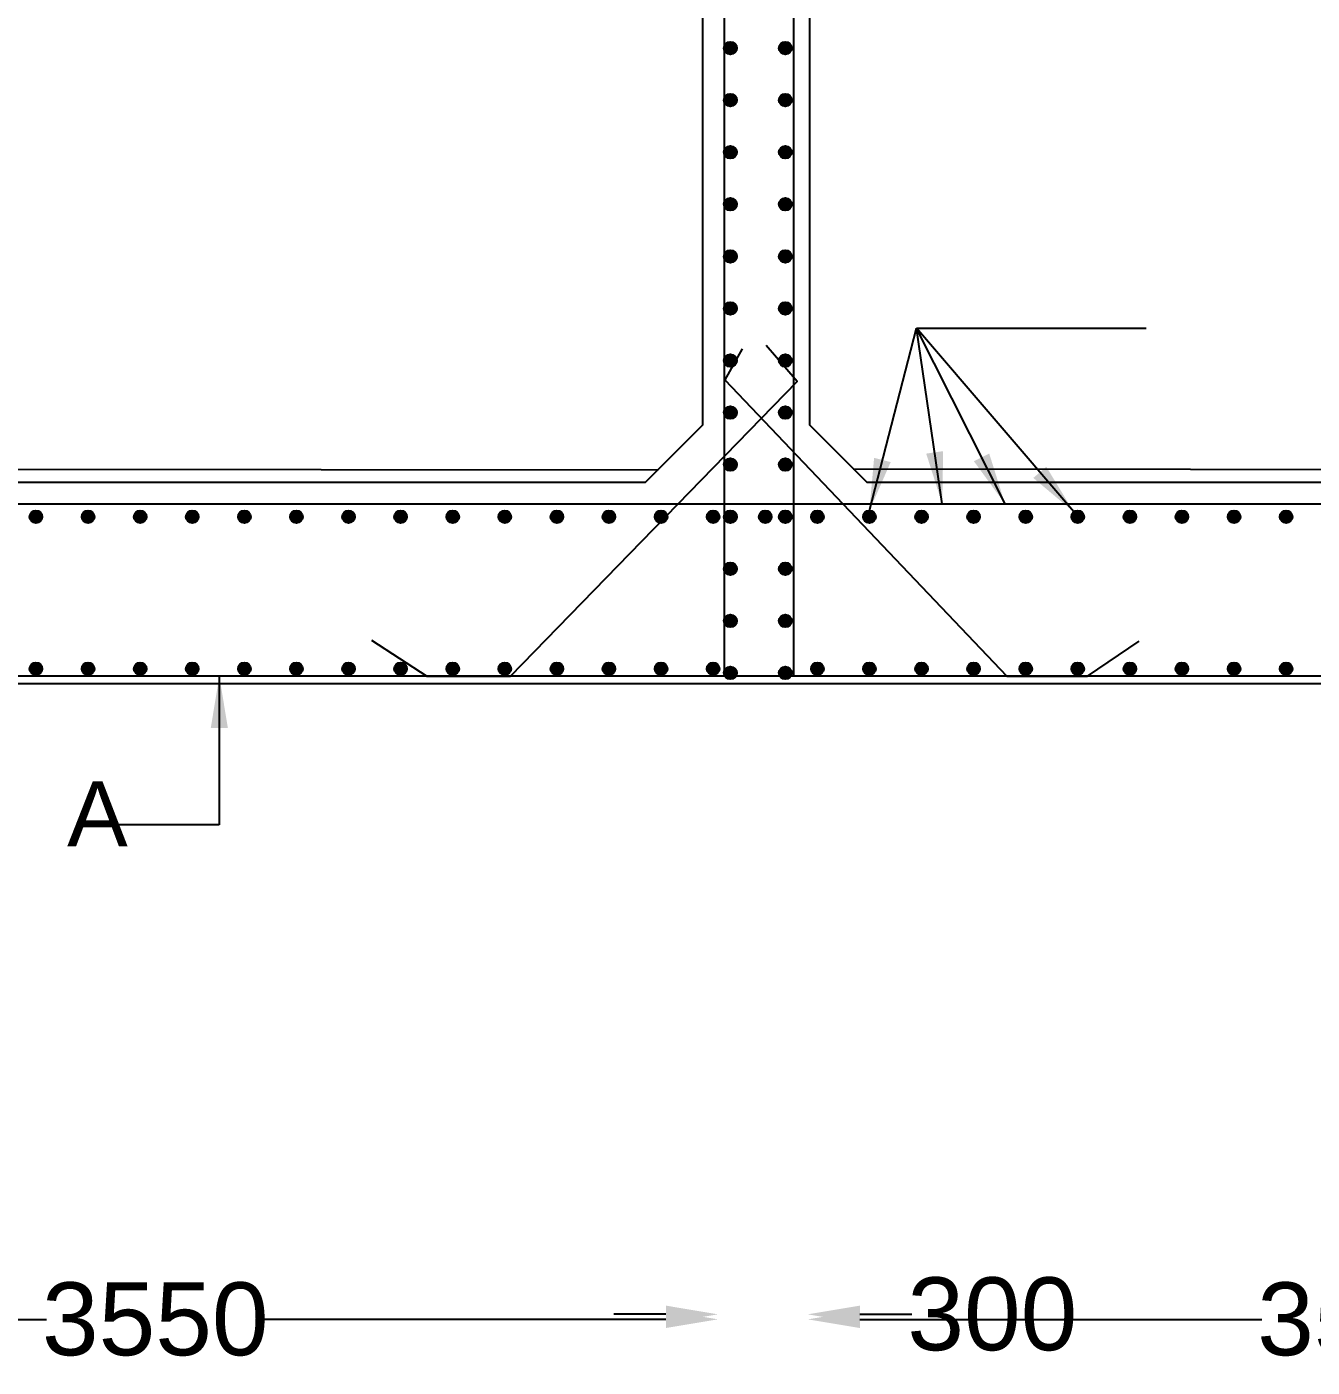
# Model space of a CAD drawing. Header units: millimetres. Extents: x 5124 to 2430164, y 2311 to 45642708.
# Drawn here: x 2336855 to 2341790, y 45617055 to 45622202 of the extents above; entities that cross this region are included whole.
import ezdxf

# ---------------------------------------------------------------- set-up
doc = ezdxf.new("R2010")
doc.units = ezdxf.units.MM
doc.header["$MEASUREMENT"] = 0
for name, color, linetype in [('DIMENSION', 7, 'Continuous'), ('DRAWING', 7, 'Continuous'), ('TEXT', 7, 'Continuous')]:
    doc.layers.add(name, color=color, linetype=linetype)
doc.styles.get("Standard").update_dxf_attribs({"font": 'arial.ttf', "height": 280})
doc.dimstyles.get("Standard").update_dxf_attribs({"dimtxt": 225, "dimasz": 200, "dimexe": 0.18, "dimexo": 0.0625, "dimgap": 0.09, "dimtad": 0, "dimdec": 0, "dimzin": 0, "dimdsep": 46, "dimtxsty": 'Standard', "dimcen": 0.09, "dimse1": 1, "dimse2": 1, "dimadec": 0, "dimazin": 0, "dimtfac": 1, "dimtdec": 0, "dimtofl": 0, "dimtmove": 0, "dimatfit": 3, "dimfxl": 1, "dimtolj": 1, "dimtzin": 0, "dimarcsym": 0})

# ---------------------------------------------------------------- blocks, each defined once
blk = doc.blocks.new('*D102')
at = {"layer": 'Defpoints', "color": 0, "transparency": 16777216}
for p in [(2335187.3, 45617249.2), (2339508.8, 45617249.2), (2339508.8, 45617238.5)]:
    blk.add_point(p, dxfattribs=at)
at = {"layer": 'DIMENSION', "color": 0, "lineweight": -2, "transparency": 16777216}
for p, q in [((2335387.3, 45617238.5), (2336930.4, 45617238.5)), ((2339308.8, 45617238.5), (2337765.7, 45617238.5))]:
    blk.add_line(p, q, dxfattribs=at)
at = {"layer": 'DIMENSION', "color": 0, "transparency": 16777216}
for points in [[(2335387.3, 45617271.8), (2335387.3, 45617205.2), (2335187.3, 45617238.5)], [(2339308.8, 45617271.8), (2339308.8, 45617205.2), (2339508.8, 45617238.5)]]:
    blk.add_solid(points, dxfattribs=at)
at = {"layer": 'DIMENSION', "color": 0, "transparency": 16777216, "insert": (2337348.1, 45617238.5), "char_height": 280, "attachment_point": 5}
blk.add_mtext('\\A1;3550', dxfattribs=at)
blk = doc.blocks.new('*D103')
at = {"layer": 'Defpoints', "color": 0, "transparency": 16777216}
for p in [(2339508.8, 45617249.2), (2339853.3, 45617257.8), (2339853.3, 45617249.2)]:
    blk.add_point(p, dxfattribs=at)
at = {"layer": 'DIMENSION', "color": 0, "lineweight": -2, "transparency": 16777216}
for p, q in [((2339308.8, 45617257.8), (2339108.8, 45617257.8)), ((2340053.3, 45617257.8), (2340253.3, 45617257.8))]:
    blk.add_line(p, q, dxfattribs=at)
at = {"layer": 'DIMENSION', "color": 0, "transparency": 16777216}
for points in [[(2339308.8, 45617291.2), (2339308.8, 45617224.5), (2339508.8, 45617257.8)], [(2340053.3, 45617291.2), (2340053.3, 45617224.5), (2339853.3, 45617257.8)]]:
    blk.add_solid(points, dxfattribs=at)
at = {"layer": 'DIMENSION', "color": 0, "transparency": 16777216, "insert": (2340562.1, 45617257.8), "char_height": 280, "attachment_point": 5}
blk.add_mtext('\\A1;300', dxfattribs=at)
blk = doc.blocks.new('*D104')
at = {"layer": 'Defpoints', "color": 0, "transparency": 16777216}
for p in [(2339853.3, 45617249.2), (2344174.9, 45617249.2), (2344174.9, 45617238.5)]:
    blk.add_point(p, dxfattribs=at)
at = {"layer": 'DIMENSION', "color": 0, "lineweight": -2, "transparency": 16777216}
for p, q in [((2340053.3, 45617238.5), (2341596.5, 45617238.5)), ((2343974.9, 45617238.5), (2342431.7, 45617238.5))]:
    blk.add_line(p, q, dxfattribs=at)
at = {"layer": 'DIMENSION', "color": 0, "transparency": 16777216}
for points in [[(2340053.3, 45617271.8), (2340053.3, 45617205.2), (2339853.3, 45617238.5)], [(2343974.9, 45617271.8), (2343974.9, 45617205.2), (2344174.9, 45617238.5)]]:
    blk.add_solid(points, dxfattribs=at)
at = {"layer": 'DIMENSION', "color": 0, "transparency": 16777216, "insert": (2342014.1, 45617238.5), "char_height": 280, "attachment_point": 5}
blk.add_mtext('\\A1;3550', dxfattribs=at)

msp = doc.modelspace()

# ---------------------------------------------------------------- hatches: boundary and pattern name
at = {"layer": 'DRAWING'}
for points in [[(2339580.1, 45622120.8, 0.973258), (2339531.5, 45622122.1), (2339531.5, 45622119.5, 0.973258)], [(2339580.1, 45622120.8, 1), (2339531.5, 45622120.8, 1)], [(2339581.1, 45622120.8, 0.973258), (2339532.5, 45622122.1), (2339532.5, 45622119.5, 0.973258)], [(2339581.1, 45622120.8, 1), (2339532.5, 45622120.8, 1)], [(2339790.9, 45622120.8, 0.973258), (2339742.4, 45622122.1), (2339742.4, 45622119.5, 0.973258)], [(2339790.9, 45622120.8, 1), (2339742.4, 45622120.8, 1)], [(2339791.9, 45622120.8, 0.973258), (2339743.4, 45622122.1), (2339743.4, 45622119.5, 0.973258)], [(2339791.9, 45622120.8, 1), (2339743.4, 45622120.8, 1)], [(2339580.1, 45621920.8, 0.973258), (2339531.5, 45621922.1), (2339531.5, 45621919.5, 0.973258)], [(2339580.1, 45621920.8, 1), (2339531.5, 45621920.8, 1)], [(2339581.1, 45621920.8, 0.973258), (2339532.5, 45621922.1), (2339532.5, 45621919.5, 0.973258)], [(2339581.1, 45621920.8, 1), (2339532.5, 45621920.8, 1)], [(2339790.9, 45621920.8, 0.973258), (2339742.4, 45621922.1), (2339742.4, 45621919.5, 0.973258)], [(2339790.9, 45621920.8, 1), (2339742.4, 45621920.8, 1)], [(2339791.9, 45621920.8, 0.973258), (2339743.4, 45621922.1), (2339743.4, 45621919.5, 0.973258)], [(2339791.9, 45621920.8, 1), (2339743.4, 45621920.8, 1)], [(2339580.1, 45621720.8, 0.973258), (2339531.5, 45621722.1), (2339531.5, 45621719.5, 0.973258)], [(2339580.1, 45621720.8, 1), (2339531.5, 45621720.8, 1)], [(2339581.1, 45621720.8, 0.973258), (2339532.5, 45621722.1), (2339532.5, 45621719.5, 0.973258)], [(2339581.1, 45621720.8, 1), (2339532.5, 45621720.8, 1)], [(2339790.9, 45621720.8, 0.973258), (2339742.4, 45621722.1), (2339742.4, 45621719.5, 0.973258)], [(2339790.9, 45621720.8, 1), (2339742.4, 45621720.8, 1)], [(2339791.9, 45621720.8, 0.973258), (2339743.4, 45621722.1), (2339743.4, 45621719.5, 0.973258)], [(2339791.9, 45621720.8, 1), (2339743.4, 45621720.8, 1)], [(2339580.1, 45621520.8, 0.973258), (2339531.5, 45621522.1), (2339531.5, 45621519.5, 0.973258)], [(2339580.1, 45621520.8, 1), (2339531.5, 45621520.8, 1)], [(2339581.1, 45621520.8, 0.973258), (2339532.5, 45621522.1), (2339532.5, 45621519.5, 0.973258)], [(2339581.1, 45621520.8, 1), (2339532.5, 45621520.8, 1)], [(2339790.9, 45621520.8, 0.973258), (2339742.4, 45621522.1), (2339742.4, 45621519.5, 0.973258)], [(2339790.9, 45621520.8, 1), (2339742.4, 45621520.8, 1)], [(2339791.9, 45621520.8, 0.973258), (2339743.4, 45621522.1), (2339743.4, 45621519.5, 0.973258)], [(2339791.9, 45621520.8, 1), (2339743.4, 45621520.8, 1)], [(2339580.1, 45621320.8, 0.973258), (2339531.5, 45621322.1), (2339531.5, 45621319.5, 0.973258)], [(2339580.1, 45621320.8, 1), (2339531.5, 45621320.8, 1)], [(2339581.1, 45621320.8, 0.973258), (2339532.5, 45621322.1), (2339532.5, 45621319.5, 0.973258)], [(2339581.1, 45621320.8, 1), (2339532.5, 45621320.8, 1)], [(2339790.9, 45621320.8, 0.973258), (2339742.4, 45621322.1), (2339742.4, 45621319.5, 0.973258)], [(2339790.9, 45621320.8, 1), (2339742.4, 45621320.8, 1)], [(2339791.9, 45621320.8, 0.973258), (2339743.4, 45621322.1), (2339743.4, 45621319.5, 0.973258)], [(2339791.9, 45621320.8, 1), (2339743.4, 45621320.8, 1)], [(2339580.1, 45621120.8, 0.973258), (2339531.5, 45621122.1), (2339531.5, 45621119.5, 0.973258)], [(2339580.1, 45621120.8, 1), (2339531.5, 45621120.8, 1)], [(2339581.1, 45621120.8, 0.973258), (2339532.5, 45621122.1), (2339532.5, 45621119.5, 0.973258)], [(2339581.1, 45621120.8, 1), (2339532.5, 45621120.8, 1)], [(2339790.9, 45621120.8, 0.973258), (2339742.4, 45621122.1), (2339742.4, 45621119.5, 0.973258)], [(2339790.9, 45621120.8, 1), (2339742.4, 45621120.8, 1)], [(2339791.9, 45621120.8, 0.973258), (2339743.4, 45621122.1), (2339743.4, 45621119.5, 0.973258)], [(2339791.9, 45621120.8, 1), (2339743.4, 45621120.8, 1)], [(2339580.1, 45620920.8, 0.973258), (2339531.5, 45620922.1), (2339531.5, 45620919.5, 0.973258)], [(2339580.1, 45620920.8, 1), (2339531.5, 45620920.8, 1)], [(2339581.1, 45620920.8, 0.973258), (2339532.5, 45620922.1), (2339532.5, 45620919.5, 0.973258)], [(2339581.1, 45620920.8, 1), (2339532.5, 45620920.8, 1)], [(2339790.9, 45620920.8, 0.973258), (2339742.4, 45620922.1), (2339742.4, 45620919.5, 0.973258)], [(2339790.9, 45620920.8, 1), (2339742.4, 45620920.8, 1)], [(2339791.9, 45620920.8, 0.973258), (2339743.4, 45620922.1), (2339743.4, 45620919.5, 0.973258)], [(2339791.9, 45620920.8, 1), (2339743.4, 45620920.8, 1)], [(2339580.1, 45620720.8, 0.973258), (2339531.5, 45620722.1), (2339531.5, 45620719.5, 0.973258)], [(2339580.1, 45620720.8, 1), (2339531.5, 45620720.8, 1)], [(2339581.1, 45620720.8, 0.973258), (2339532.5, 45620722.1), (2339532.5, 45620719.5, 0.973258)], [(2339581.1, 45620720.8, 1), (2339532.5, 45620720.8, 1)], [(2339790.9, 45620720.8, 0.973258), (2339742.4, 45620722.1), (2339742.4, 45620719.5, 0.973258)], [(2339790.9, 45620720.8, 1), (2339742.4, 45620720.8, 1)], [(2339791.9, 45620720.8, 0.973258), (2339743.4, 45620722.1), (2339743.4, 45620719.5, 0.973258)], [(2339791.9, 45620720.8, 1), (2339743.4, 45620720.8, 1)], [(2339580.1, 45620520.8, 0.973258), (2339531.5, 45620522.1), (2339531.5, 45620519.5, 0.973258)], [(2339580.1, 45620520.8, 1), (2339531.5, 45620520.8, 1)], [(2339581.1, 45620520.8, 0.973258), (2339532.5, 45620522.1), (2339532.5, 45620519.5, 0.973258)], [(2339581.1, 45620520.8, 1), (2339532.5, 45620520.8, 1)], [(2339790.9, 45620520.8, 0.973258), (2339742.4, 45620522.1), (2339742.4, 45620519.5, 0.973258)], [(2339790.9, 45620520.8, 1), (2339742.4, 45620520.8, 1)], [(2339791.9, 45620520.8, 0.973258), (2339743.4, 45620522.1), (2339743.4, 45620519.5, 0.973258)], [(2339791.9, 45620520.8, 1), (2339743.4, 45620520.8, 1)], [(2336914.3, 45620320.8, 0.973258), (2336865.8, 45620322.1), (2336865.8, 45620319.5, 0.973258)], [(2336914.4, 45620320.8, 0.973258), (2336865.8, 45620322.1), (2336865.8, 45620319.5, 0.973258)], [(2337114.3, 45620320.8, 0.973258), (2337065.8, 45620322.1), (2337065.8, 45620319.5, 0.973258)], [(2337114.4, 45620320.8, 0.973258), (2337065.8, 45620322.1), (2337065.8, 45620319.5, 0.973258)], [(2337314.3, 45620320.8, 0.973258), (2337265.8, 45620322.1), (2337265.8, 45620319.5, 0.973258)], [(2337314.4, 45620320.8, 0.973258), (2337265.8, 45620322.1), (2337265.8, 45620319.5, 0.973258)], [(2337514.3, 45620320.8, 0.973258), (2337465.8, 45620322.1), (2337465.8, 45620319.5, 0.973258)], [(2337514.4, 45620320.8, 0.973258), (2337465.8, 45620322.1), (2337465.8, 45620319.5, 0.973258)], [(2337714.3, 45620320.8, 0.973258), (2337665.8, 45620322.1), (2337665.8, 45620319.5, 0.973258)], [(2337714.4, 45620320.8, 0.973258), (2337665.8, 45620322.1), (2337665.8, 45620319.5, 0.973258)], [(2337914.3, 45620320.8, 0.973258), (2337865.8, 45620322.1), (2337865.8, 45620319.5, 0.973258)], [(2337914.4, 45620320.8, 0.973258), (2337865.8, 45620322.1), (2337865.8, 45620319.5, 0.973258)], [(2338114.3, 45620320.8, 0.973258), (2338065.8, 45620322.1), (2338065.8, 45620319.5, 0.973258)], [(2338114.4, 45620320.8, 0.973258), (2338065.8, 45620322.1), (2338065.8, 45620319.5, 0.973258)], [(2338314.3, 45620320.8, 0.973258), (2338265.8, 45620322.1), (2338265.8, 45620319.5, 0.973258)], [(2338314.4, 45620320.8, 0.973258), (2338265.8, 45620322.1), (2338265.8, 45620319.5, 0.973258)], [(2338514.3, 45620320.8, 0.973258), (2338465.8, 45620322.1), (2338465.8, 45620319.5, 0.973258)], [(2338514.4, 45620320.8, 0.973258), (2338465.8, 45620322.1), (2338465.8, 45620319.5, 0.973258)], [(2338714.3, 45620320.8, 0.973258), (2338665.8, 45620322.1), (2338665.8, 45620319.5, 0.973258)], [(2338714.4, 45620320.8, 0.973258), (2338665.8, 45620322.1), (2338665.8, 45620319.5, 0.973258)], [(2338914.3, 45620320.8, 0.973258), (2338865.8, 45620322.1), (2338865.8, 45620319.5, 0.973258)], [(2338914.4, 45620320.8, 0.973258), (2338865.8, 45620322.1), (2338865.8, 45620319.5, 0.973258)], [(2339114.3, 45620320.8, 0.973258), (2339065.8, 45620322.1), (2339065.8, 45620319.5, 0.973258)], [(2339114.4, 45620320.8, 0.973258), (2339065.8, 45620322.1), (2339065.8, 45620319.5, 0.973258)], [(2339314.3, 45620320.8, 0.973258), (2339265.8, 45620322.1), (2339265.8, 45620319.5, 0.973258)], [(2339314.4, 45620320.8, 0.973258), (2339265.8, 45620322.1), (2339265.8, 45620319.5, 0.973258)], [(2339514.3, 45620320.8, 0.973258), (2339465.8, 45620322.1), (2339465.8, 45620319.5, 0.973258)], [(2339514.4, 45620320.8, 0.973258), (2339465.8, 45620322.1), (2339465.8, 45620319.5, 0.973258)], [(2339580.1, 45620320.8, 0.973258), (2339531.5, 45620322.1), (2339531.5, 45620319.5, 0.973258)], [(2339580.1, 45620320.8, 1), (2339531.5, 45620320.8, 1)], [(2339581.1, 45620320.8, 0.973258), (2339532.5, 45620322.1), (2339532.5, 45620319.5, 0.973258)], [(2339581.1, 45620320.8, 1), (2339532.5, 45620320.8, 1)], [(2339714.3, 45620320.8, 0.973258), (2339665.8, 45620322.1), (2339665.8, 45620319.5, 0.973258)], [(2339714.4, 45620320.8, 0.973258), (2339665.8, 45620322.1), (2339665.8, 45620319.5, 0.973258)], [(2339790.9, 45620320.8, 0.973258), (2339742.4, 45620322.1), (2339742.4, 45620319.5, 0.973258)], [(2339790.9, 45620320.8, 1), (2339742.4, 45620320.8, 1)], [(2339791.9, 45620320.8, 0.973258), (2339743.4, 45620322.1), (2339743.4, 45620319.5, 0.973258)], [(2339791.9, 45620320.8, 1), (2339743.4, 45620320.8, 1)], [(2339914.3, 45620320.8, 0.973258), (2339865.8, 45620322.1), (2339865.8, 45620319.5, 0.973258)], [(2339914.4, 45620320.8, 0.973258), (2339865.8, 45620322.1), (2339865.8, 45620319.5, 0.973258)], [(2340114.3, 45620320.8, 0.973258), (2340065.8, 45620322.1), (2340065.8, 45620319.5, 0.973258)], [(2340114.4, 45620320.8, 0.973258), (2340065.8, 45620322.1), (2340065.8, 45620319.5, 0.973258)], [(2340314.3, 45620320.8, 0.973258), (2340265.8, 45620322.1), (2340265.8, 45620319.5, 0.973258)], [(2340314.4, 45620320.8, 0.973258), (2340265.8, 45620322.1), (2340265.8, 45620319.5, 0.973258)], [(2340514.3, 45620320.8, 0.973258), (2340465.8, 45620322.1), (2340465.8, 45620319.5, 0.973258)], [(2340514.4, 45620320.8, 0.973258), (2340465.8, 45620322.1), (2340465.8, 45620319.5, 0.973258)], [(2340714.3, 45620320.8, 0.973258), (2340665.8, 45620322.1), (2340665.8, 45620319.5, 0.973258)], [(2340714.4, 45620320.8, 0.973258), (2340665.8, 45620322.1), (2340665.8, 45620319.5, 0.973258)], [(2340914.3, 45620320.8, 0.973258), (2340865.8, 45620322.1), (2340865.8, 45620319.5, 0.973258)], [(2340914.4, 45620320.8, 0.973258), (2340865.8, 45620322.1), (2340865.8, 45620319.5, 0.973258)], [(2341114.3, 45620320.8, 0.973258), (2341065.8, 45620322.1), (2341065.8, 45620319.5, 0.973258)], [(2341114.4, 45620320.8, 0.973258), (2341065.8, 45620322.1), (2341065.8, 45620319.5, 0.973258)], [(2341314.3, 45620320.8, 0.973258), (2341265.8, 45620322.1), (2341265.8, 45620319.5, 0.973258)], [(2341314.4, 45620320.8, 0.973258), (2341265.8, 45620322.1), (2341265.8, 45620319.5, 0.973258)], [(2341514.3, 45620320.8, 0.973258), (2341465.8, 45620322.1), (2341465.8, 45620319.5, 0.973258)], [(2341514.4, 45620320.8, 0.973258), (2341465.8, 45620322.1), (2341465.8, 45620319.5, 0.973258)], [(2341714.3, 45620320.8, 0.973258), (2341665.8, 45620322.1), (2341665.8, 45620319.5, 0.973258)], [(2341714.4, 45620320.8, 0.973258), (2341665.8, 45620322.1), (2341665.8, 45620319.5, 0.973258)], [(2339580.1, 45620120.8, 0.973258), (2339531.5, 45620122.1), (2339531.5, 45620119.5, 0.973258)], [(2339580.1, 45620120.8, 1), (2339531.5, 45620120.8, 1)], [(2339581.1, 45620120.8, 0.973258), (2339532.5, 45620122.1), (2339532.5, 45620119.5, 0.973258)], [(2339581.1, 45620120.8, 1), (2339532.5, 45620120.8, 1)], [(2339790.9, 45620120.8, 0.973258), (2339742.4, 45620122.1), (2339742.4, 45620119.5, 0.973258)], [(2339790.9, 45620120.8, 1), (2339742.4, 45620120.8, 1)], [(2339791.9, 45620120.8, 0.973258), (2339743.4, 45620122.1), (2339743.4, 45620119.5, 0.973258)], [(2339791.9, 45620120.8, 1), (2339743.4, 45620120.8, 1)], [(2339580.1, 45619920.8, 0.973258), (2339531.5, 45619922.1), (2339531.5, 45619919.5, 0.973258)], [(2339580.1, 45619920.8, 1), (2339531.5, 45619920.8, 1)], [(2339581.1, 45619920.8, 0.973258), (2339532.5, 45619922.1), (2339532.5, 45619919.5, 0.973258)], [(2339581.1, 45619920.8, 1), (2339532.5, 45619920.8, 1)], [(2339790.9, 45619920.8, 0.973258), (2339742.4, 45619922.1), (2339742.4, 45619919.5, 0.973258)], [(2339790.9, 45619920.8, 1), (2339742.4, 45619920.8, 1)], [(2339791.9, 45619920.8, 0.973258), (2339743.4, 45619922.1), (2339743.4, 45619919.5, 0.973258)], [(2339791.9, 45619920.8, 1), (2339743.4, 45619920.8, 1)], [(2336914.3, 45619737.3, 0.973258), (2336865.8, 45619738.6), (2336865.8, 45619736, 0.973258)], [(2336914.4, 45619737.3, 1), (2336865.8, 45619737.3, 1)], [(2337114.3, 45619737.3, 0.973258), (2337065.8, 45619738.6), (2337065.8, 45619736, 0.973258)], [(2337114.4, 45619737.3, 1), (2337065.8, 45619737.3, 1)], [(2337314.3, 45619737.3, 0.973258), (2337265.8, 45619738.6), (2337265.8, 45619736, 0.973258)], [(2337314.4, 45619737.3, 1), (2337265.8, 45619737.3, 1)], [(2337514.3, 45619737.3, 0.973258), (2337465.8, 45619738.6), (2337465.8, 45619736, 0.973258)], [(2337514.4, 45619737.3, 1), (2337465.8, 45619737.3, 1)], [(2337714.3, 45619737.3, 0.973258), (2337665.8, 45619738.6), (2337665.8, 45619736, 0.973258)], [(2337714.4, 45619737.3, 1), (2337665.8, 45619737.3, 1)], [(2337914.3, 45619737.3, 0.973258), (2337865.8, 45619738.6), (2337865.8, 45619736, 0.973258)], [(2337914.4, 45619737.3, 1), (2337865.8, 45619737.3, 1)], [(2338114.3, 45619737.3, 0.973258), (2338065.8, 45619738.6), (2338065.8, 45619736, 0.973258)], [(2338114.4, 45619737.3, 1), (2338065.8, 45619737.3, 1)], [(2338314.3, 45619737.3, 0.973258), (2338265.8, 45619738.6), (2338265.8, 45619736, 0.973258)], [(2338314.4, 45619737.3, 1), (2338265.8, 45619737.3, 1)], [(2338514.3, 45619737.3, 0.973258), (2338465.8, 45619738.6), (2338465.8, 45619736, 0.973258)], [(2338514.4, 45619737.3, 1), (2338465.8, 45619737.3, 1)], [(2338714.3, 45619737.3, 0.973258), (2338665.8, 45619738.6), (2338665.8, 45619736, 0.973258)], [(2338714.4, 45619737.3, 1), (2338665.8, 45619737.3, 1)], [(2338914.3, 45619737.3, 0.973258), (2338865.8, 45619738.6), (2338865.8, 45619736, 0.973258)], [(2338914.4, 45619737.3, 1), (2338865.8, 45619737.3, 1)], [(2339114.3, 45619737.3, 0.973258), (2339065.8, 45619738.6), (2339065.8, 45619736, 0.973258)], [(2339114.4, 45619737.3, 1), (2339065.8, 45619737.3, 1)], [(2339314.3, 45619737.3, 0.973258), (2339265.8, 45619738.6), (2339265.8, 45619736, 0.973258)], [(2339314.4, 45619737.3, 1), (2339265.8, 45619737.3, 1)], [(2339514.3, 45619737.3, 0.973258), (2339465.8, 45619738.6), (2339465.8, 45619736, 0.973258)], [(2339514.4, 45619737.3, 1), (2339465.8, 45619737.3, 1)], [(2339914.3, 45619737.3, 0.973258), (2339865.8, 45619738.6), (2339865.8, 45619736, 0.973258)], [(2339914.4, 45619737.3, 1), (2339865.8, 45619737.3, 1)], [(2340114.3, 45619737.3, 0.973258), (2340065.8, 45619738.6), (2340065.8, 45619736, 0.973258)], [(2340114.4, 45619737.3, 1), (2340065.8, 45619737.3, 1)], [(2340314.3, 45619737.3, 0.973258), (2340265.8, 45619738.6), (2340265.8, 45619736, 0.973258)], [(2340314.4, 45619737.3, 1), (2340265.8, 45619737.3, 1)], [(2340514.3, 45619737.3, 0.973258), (2340465.8, 45619738.6), (2340465.8, 45619736, 0.973258)], [(2340514.4, 45619737.3, 1), (2340465.8, 45619737.3, 1)], [(2340714.3, 45619737.3, 0.973258), (2340665.8, 45619738.6), (2340665.8, 45619736, 0.973258)], [(2340714.4, 45619737.3, 1), (2340665.8, 45619737.3, 1)], [(2340914.3, 45619737.3, 0.973258), (2340865.8, 45619738.6), (2340865.8, 45619736, 0.973258)], [(2340914.4, 45619737.3, 1), (2340865.8, 45619737.3, 1)], [(2341114.3, 45619737.3, 0.973258), (2341065.8, 45619738.6), (2341065.8, 45619736, 0.973258)], [(2341114.4, 45619737.3, 1), (2341065.8, 45619737.3, 1)], [(2341314.3, 45619737.3, 0.973258), (2341265.8, 45619738.6), (2341265.8, 45619736, 0.973258)], [(2341314.4, 45619737.3, 1), (2341265.8, 45619737.3, 1)], [(2341514.3, 45619737.3, 0.973258), (2341465.8, 45619738.6), (2341465.8, 45619736, 0.973258)], [(2341514.4, 45619737.3, 1), (2341465.8, 45619737.3, 1)], [(2341714.3, 45619737.3, 0.973258), (2341665.8, 45619738.6), (2341665.8, 45619736, 0.973258)], [(2341714.4, 45619737.3, 1), (2341665.8, 45619737.3, 1)], [(2339580.1, 45619720.8, 0.973258), (2339531.5, 45619722.1), (2339531.5, 45619719.5, 0.973258)], [(2339580.1, 45619720.8, 1), (2339531.5, 45619720.8, 1)], [(2339581.1, 45619720.8, 0.973258), (2339532.5, 45619722.1), (2339532.5, 45619719.5, 0.973258)], [(2339581.1, 45619720.8, 1), (2339532.5, 45619720.8, 1)], [(2339790.9, 45619720.8, 0.973258), (2339742.4, 45619722.1), (2339742.4, 45619719.5, 0.973258)], [(2339790.9, 45619720.8, 1), (2339742.4, 45619720.8, 1)], [(2339791.9, 45619720.8, 0.973258), (2339743.4, 45619722.1), (2339743.4, 45619719.5, 0.973258)], [(2339791.9, 45619720.8, 1), (2339743.4, 45619720.8, 1)]]:
    msp.add_hatch(color=256, dxfattribs=at).paths.add_polyline_path(points)

# ---------------------------------------------------------------- linework, layer by layer
for points in [[(2329965.6, 45625947.4), (2353965, 45625947.4), (2353965, 45619679.2), (2329965.6, 45619679.2)], [(2329995.4, 45625917.6), (2353935.2, 45625917.6), (2353935.2, 45619709), (2329995.4, 45619709)], [(2335447.6, 45625240.8), (2339229.2, 45625240.8), (2339449.4, 45625020.5), (2339449.4, 45620672.3), (2339229.2, 45620452.1), (2335447.6, 45620452.1), (2335227.3, 45620672.3), (2335227.3, 45625020.5)], [(2340081.2, 45625240.8), (2343862.7, 45625240.8), (2344083, 45625020.5), (2344083, 45620672.3), (2343862.7, 45620452.1), (2340081.2, 45620452.1), (2339860.9, 45620672.3), (2339860.9, 45625020.5)]]:
    msp.add_lwpolyline(points, close=True, dxfattribs=at)
for points in [[(2339532.8, 45625917.6), (2339532.8, 45619709)], [(2339799.2, 45625917.6), (2339799.2, 45619709)], [(2338177.8, 45619847), (2338391, 45619709), (2338712.5, 45619709), (2339812.6, 45620839.6), (2339693.3, 45620978.1)], [(2339601.9, 45620965.9), (2339535.1, 45620847.2), (2340618.2, 45619709), (2340927.7, 45619709), (2341125.9, 45619843.4)], [(2335394.3, 45620505.4), (2339278.4, 45620501.3)], [(2340027.8, 45620505.4), (2343912, 45620501.3)], [(2329995.4, 45620370.1), (2353935.2, 45620370.1)]]:
    msp.add_lwpolyline(points, dxfattribs=at)
for centre in [(2339555.8, 45622120.8), (2339555.8, 45622120.8), (2339556.8, 45622120.8), (2339556.8, 45622120.8), (2339766.6, 45622120.8), (2339766.7, 45622120.8), (2339767.6, 45622120.8), (2339767.7, 45622120.8), (2339555.8, 45621920.8), (2339555.8, 45621920.8), (2339556.8, 45621920.8), (2339556.8, 45621920.8), (2339766.6, 45621920.8), (2339766.7, 45621920.8), (2339767.6, 45621920.8), (2339767.7, 45621920.8), (2339555.8, 45621720.8), (2339555.8, 45621720.8), (2339556.8, 45621720.8), (2339556.8, 45621720.8), (2339766.6, 45621720.8), (2339766.7, 45621720.8), (2339767.6, 45621720.8), (2339767.7, 45621720.8), (2339555.8, 45621520.8), (2339555.8, 45621520.8), (2339556.8, 45621520.8), (2339556.8, 45621520.8), (2339766.6, 45621520.8), (2339766.7, 45621520.8), (2339767.6, 45621520.8), (2339767.7, 45621520.8), (2339555.8, 45621320.8), (2339555.8, 45621320.8), (2339556.8, 45621320.8), (2339556.8, 45621320.8), (2339766.6, 45621320.8), (2339766.7, 45621320.8), (2339767.6, 45621320.8), (2339767.7, 45621320.8), (2339555.8, 45621120.8), (2339555.8, 45621120.8), (2339556.8, 45621120.8), (2339556.8, 45621120.8), (2339766.6, 45621120.8), (2339766.7, 45621120.8), (2339767.6, 45621120.8), (2339767.7, 45621120.8), (2339555.8, 45620920.8), (2339555.8, 45620920.8), (2339556.8, 45620920.8), (2339556.8, 45620920.8), (2339766.6, 45620920.8), (2339766.7, 45620920.8), (2339767.6, 45620920.8), (2339767.7, 45620920.8), (2339555.8, 45620720.8), (2339555.8, 45620720.8), (2339556.8, 45620720.8), (2339556.8, 45620720.8), (2339766.6, 45620720.8), (2339766.7, 45620720.8), (2339767.6, 45620720.8), (2339767.7, 45620720.8), (2339555.8, 45620520.8), (2339555.8, 45620520.8), (2339556.8, 45620520.8), (2339556.8, 45620520.8), (2339766.6, 45620520.8), (2339766.7, 45620520.8), (2339767.6, 45620520.8), (2339767.7, 45620520.8), (2336890.1, 45620320.8), (2336890.1, 45620320.8), (2337090.1, 45620320.8), (2337090.1, 45620320.8), (2337290.1, 45620320.8), (2337290.1, 45620320.8), (2337490.1, 45620320.8), (2337490.1, 45620320.8), (2337690.1, 45620320.8), (2337690.1, 45620320.8), (2337890.1, 45620320.8), (2337890.1, 45620320.8), (2338090.1, 45620320.8), (2338090.1, 45620320.8), (2338290.1, 45620320.8), (2338290.1, 45620320.8), (2338490.1, 45620320.8), (2338490.1, 45620320.8), (2338690.1, 45620320.8), (2338690.1, 45620320.8), (2338890.1, 45620320.8), (2338890.1, 45620320.8), (2339090.1, 45620320.8), (2339090.1, 45620320.8), (2339290.1, 45620320.8), (2339290.1, 45620320.8), (2339490.1, 45620320.8), (2339490.1, 45620320.8), (2339555.8, 45620320.8), (2339555.8, 45620320.8), (2339556.8, 45620320.8), (2339556.8, 45620320.8), (2339690.1, 45620320.8), (2339690.1, 45620320.8), (2339766.6, 45620320.8), (2339766.7, 45620320.8), (2339767.6, 45620320.8), (2339767.7, 45620320.8), (2339890.1, 45620320.8), (2339890.1, 45620320.8), (2340090.1, 45620320.8), (2340090.1, 45620320.8), (2340290.1, 45620320.8), (2340290.1, 45620320.8), (2340490.1, 45620320.8), (2340490.1, 45620320.8), (2340690.1, 45620320.8), (2340690.1, 45620320.8), (2340890.1, 45620320.8), (2340890.1, 45620320.8), (2341090.1, 45620320.8), (2341090.1, 45620320.8), (2341290.1, 45620320.8), (2341290.1, 45620320.8), (2341490.1, 45620320.8), (2341490.1, 45620320.8), (2341690.1, 45620320.8), (2341690.1, 45620320.8), (2339555.8, 45620120.8), (2339555.8, 45620120.8), (2339556.8, 45620120.8), (2339556.8, 45620120.8), (2339766.6, 45620120.8), (2339766.7, 45620120.8), (2339767.6, 45620120.8), (2339767.7, 45620120.8), (2339555.8, 45619920.8), (2339555.8, 45619920.8), (2339556.8, 45619920.8), (2339556.8, 45619920.8), (2339766.6, 45619920.8), (2339766.7, 45619920.8), (2339767.6, 45619920.8), (2339767.7, 45619920.8), (2336890.1, 45619737.3), (2336890.1, 45619737.3), (2337090.1, 45619737.3), (2337090.1, 45619737.3), (2337290.1, 45619737.3), (2337290.1, 45619737.3), (2337490.1, 45619737.3), (2337490.1, 45619737.3), (2337690.1, 45619737.3), (2337690.1, 45619737.3), (2337890.1, 45619737.3), (2337890.1, 45619737.3), (2338090.1, 45619737.3), (2338090.1, 45619737.3), (2338290.1, 45619737.3), (2338290.1, 45619737.3), (2338490.1, 45619737.3), (2338490.1, 45619737.3), (2338690.1, 45619737.3), (2338690.1, 45619737.3), (2338890.1, 45619737.3), (2338890.1, 45619737.3), (2339090.1, 45619737.3), (2339090.1, 45619737.3), (2339290.1, 45619737.3), (2339290.1, 45619737.3), (2339490.1, 45619737.3), (2339490.1, 45619737.3), (2339890.1, 45619737.3), (2339890.1, 45619737.3), (2340090.1, 45619737.3), (2340090.1, 45619737.3), (2340290.1, 45619737.3), (2340290.1, 45619737.3), (2340490.1, 45619737.3), (2340490.1, 45619737.3), (2340690.1, 45619737.3), (2340690.1, 45619737.3), (2340890.1, 45619737.3), (2340890.1, 45619737.3), (2341090.1, 45619737.3), (2341090.1, 45619737.3), (2341290.1, 45619737.3), (2341290.1, 45619737.3), (2341490.1, 45619737.3), (2341490.1, 45619737.3), (2341690.1, 45619737.3), (2341690.1, 45619737.3), (2339555.8, 45619720.8), (2339555.8, 45619720.8), (2339556.8, 45619720.8), (2339556.8, 45619720.8), (2339766.6, 45619720.8), (2339766.7, 45619720.8), (2339767.6, 45619720.8), (2339767.7, 45619720.8)]:
    msp.add_circle(centre, 24.3, dxfattribs=at)

# ---------------------------------------------------------------- texts
at = {"layer": 'TEXT', "insert": (2337008.2, 45619305), "char_height": 250, "width": 236.129, "attachment_point": 1}
msp.add_mtext('\\pi1.3353;A', dxfattribs=at)

# ---------------------------------------------------------------- dimensions: what is measured, and where the dimension line sits
at = {"layer": 'DIMENSION'}
for base, p1, p2, text, picture, middle in [((2339853.3, 45617257.8), (2339508.8, 45617249.2), (2339853.3, 45617249.2), '300', '*D103', (2340562.1, 45617257.8)), ((2339508.8, 45617238.5), (2335187.3, 45617249.2), (2339508.8, 45617249.2), '3550', '*D102', (2337348.1, 45617238.5)), ((2344174.9, 45617238.5), (2339853.3, 45617249.2), (2344174.9, 45617249.2), '3550', '*D104', (2342014.1, 45617238.5))]:
    dim = msp.add_linear_dim(base=base, p1=p1, p2=p2, text=text, dimstyle='Standard', override={"dimfxl": 2000}, dxfattribs=at)
    dim.commit()
    dim.dimension.update_dxf_attribs({"geometry": picture, "text_midpoint": middle})

# ---------------------------------------------------------------- leaders
at = {"layer": 'DRAWING'}
for points in [[(2340090.1, 45620345.1), (2340270.2, 45621045.5), (2341152.4, 45621045.5)], [(2340369.8, 45620370.1), (2340270.2, 45621045.5), (2340552.8, 45621045.5)], [(2340610.7, 45620370.1), (2340270.2, 45621045.5)], [(2340874.3, 45620339.3), (2340270.2, 45621045.5)], [(2337594, 45619709), (2337594, 45619137), (2337153.2, 45619137)]]:
    msp.add_leader(points, dimstyle='Standard', override={"dimgap": 0.09, "dimtad": 0, "dimfxl": 2000}, dxfattribs=at)

doc.saveas('drawing.dxf')
